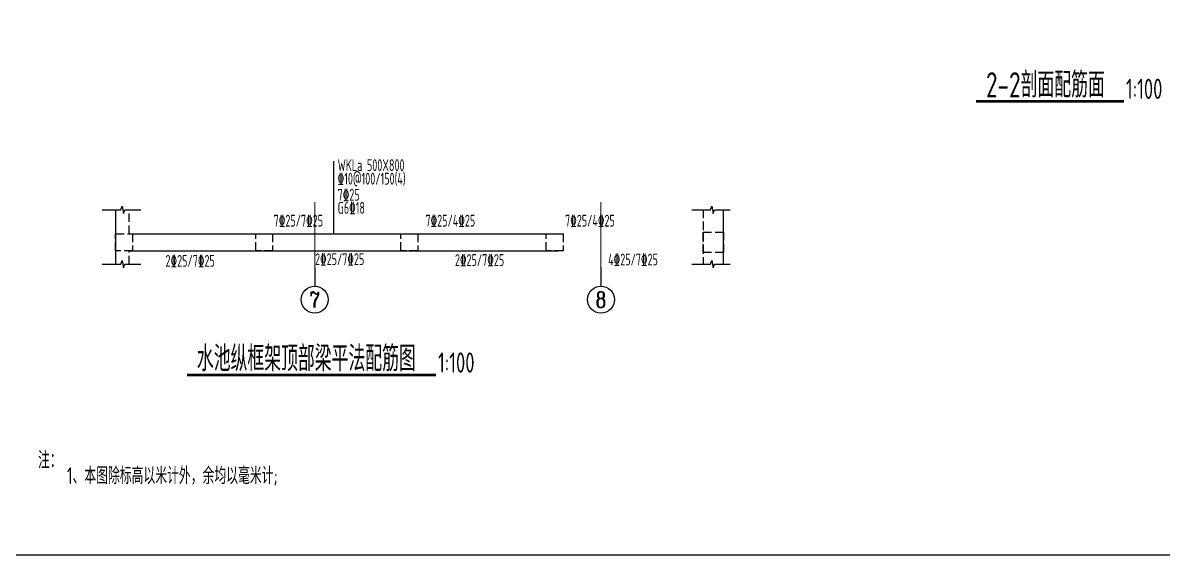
# Model space of a CAD drawing. Header units: millimetres. Extents: x -897614 to 191467, y -439928 to 101803.
# Drawn here: x -323241 to -289471, y -332562 to -316790 of the extents above; entities that cross this region are included whole.
import ezdxf
from ezdxf.enums import TextEntityAlignment as Align

# ---------------------------------------------------------------- set-up
doc = ezdxf.new("R2010")
doc.units = ezdxf.units.MM
doc.header["$LTSCALE"] = 1000
for name, pattern in [('ACAD_ISO04W100', [30, 24, -3, 0, -3]), ('DASH', [0.35, 0.25, -0.1]), ('DASHED', [19.05, 12.7, -6.35])]:
    doc.linetypes.add(name, pattern=pattern)
for name, color, linetype in [('AXIS', 3, 'Continuous'), ('COLUMN', 2, 'Continuous'), ('DIM_SYMB', 3, 'Continuous'), ('JG_TEXT', 7, 'Continuous'), ('PUB_TEXT', 7, 'Continuous'), ('TEXT(水平)', 7, 'Continuous')]:
    doc.layers.add(name, color=color, linetype=linetype)
for name, color, linetype, lineweight in [('AXIS_TEXT', 7, 'Continuous', 18), ('Beam', 4, 'DASHED', 25), ('DOTE', 8, 'ACAD_ISO04W100', 9), ('WALL', 6, 'Continuous', 30)]:
    doc.layers.add(name, color=color, linetype=linetype, lineweight=lineweight)
doc.layers.add('DY', color=1, linetype='Continuous', plot=False)
doc.styles.add('_TCH_AXIS', font='COMPLEX', dxfattribs={"bigfont": 'GBCBIG'})
doc.styles.add('COMPLEX', font='COMPLEX')
doc.styles.add('TSSD', font='tssdeng.shx', dxfattribs={"width": 0.7, "bigfont": 'tssdchn.shx'})
doc.styles.add('TSSD_Rein', font='tssdeng.shx', dxfattribs={"width": 0.75, "bigfont": 'hztxt.shx'})

# ---------------------------------------------------------------- blocks, each defined once
blk = doc.blocks.new('_axiso')
blk.add_circle((0, 0), 0.5)
at = {"layer": 'AXIS_TEXT', "style": 'COMPLEX', "width": 1.041667}
blk.add_attdef('A', text='', height=0.56, dxfattribs=at).set_placement((-0.25, -0.28), (0.25, -0.28), align=Align.FIT)

msp = doc.modelspace()

# ---------------------------------------------------------------- linework, layer by layer
at = {"elevation": 0}
for points in [[(-320888.42046, -322330.96093), (-320334.7217, -322330.96093), (-320297.46724, -322225.96093), (-320260.43858, -322435.96093), (-320222.2217, -322330.96093), (-319749.64713, -322330.96093)], [(-303429.13892, -322330.96093), (-302875.44017, -322330.96093), (-302838.18571, -322225.96093), (-302801.15704, -322435.96093), (-302762.94017, -322330.96093), (-302290.36559, -322330.96093)], [(-320888.42046, -323942.00374), (-320334.7217, -323942.00374), (-320297.46724, -323837.00374), (-320260.43858, -324047.00374), (-320222.2217, -323942.00374), (-319749.64713, -323942.00374)], [(-303429.13892, -323942.00374), (-302875.44017, -323942.00374), (-302838.18571, -323837.00374), (-302801.15704, -324047.00374), (-302762.94017, -323942.00374), (-302290.36559, -323942.00374)]]:
    msp.add_lwpolyline(points, dxfattribs=at)
at = {"layer": 'AXIS'}
for p, q in [((-314596.67956, -324040.05054, 0), (-314596.67956, -324591.0894, 0)), ((-306121.67956, -324040.05054, 0), (-306121.67956, -324591.0894, 0))]:
    msp.add_line(p, q, dxfattribs=at)
at = {"layer": 'Beam'}
for points in [[(-320092.14634, -323040.9418), (-303092.14634, -323040.9418)], [(-320092.14634, -323540.9418), (-303092.14634, -323540.9418)]]:
    msp.add_lwpolyline(points, dxfattribs=at)
at = {"layer": 'COLUMN', "linetype": 'DASH', "elevation": 0}
msp.add_lwpolyline([(-320492.14634, -323540.9418), (-320492.14634, -323040.9418), (-319992.14634, -323040.9418), (-319992.14634, -323540.9418)], close=True, dxfattribs=at)
at = {"layer": 'COLUMN', "linetype": 'DASH'}
for points in [[(-316342.14634, -323040.9418), (-315842.14634, -323040.9418), (-315842.14634, -323540.9418), (-316342.14634, -323540.9418)], [(-312042.14634, -323040.9418), (-311542.14634, -323040.9418), (-311542.14634, -323540.9418), (-312042.14634, -323540.9418)], [(-307742.14634, -323040.9418), (-307242.14634, -323040.9418), (-307242.14634, -323540.9418), (-307742.14634, -323540.9418)], [(-302492.14635, -323590.94179), (-303092.14634, -323590.94179), (-303092.14634, -322990.9418), (-302492.14635, -322990.9418)]]:
    msp.add_lwpolyline(points, close=True, dxfattribs=at)
at = {"layer": 'DIM_SYMB', "const_width": 80, "elevation": 0}
for points in [[(-295015.47583, -319115.98156), (-290634.56624, -319115.98172)], [(-318382.53453, -327225.46141), (-311005.09827, -327225.46157)]]:
    msp.add_lwpolyline(points, dxfattribs=at)
at = {"layer": 'DOTE', "ltscale": 0.1}
for p, q in [((-314596.67956, -322104.49314, 0), (-314596.67956, -324040.05054, 0)), ((-306121.67956, -322104.49314, 0), (-306121.67956, -324040.05054, 0))]:
    msp.add_line(p, q, dxfattribs=at)
at = {"layer": 'DY'}
msp.add_lwpolyline([(-325831.04563, -290562.49558), (-266431.04563, -290562.49558), (-266431.04563, -332562.49558), (-325831.04563, -332562.49558)], close=True, dxfattribs=at)
at = {"layer": 'JG_TEXT'}
msp.add_line((-314035.99142, -320888.20431, 0), (-314035.99142, -323040.9418), dxfattribs=at)
at = {"layer": 'WALL', "elevation": 0}
for points in [[(-320492.14634, -322330.96093), (-320492.14634, -323942.00374)], [(-302492.14634, -323942.00374), (-302492.14634, -322330.96093)]]:
    msp.add_lwpolyline(points, dxfattribs=at)
at = {"layer": 'WALL', "linetype": 'DASH'}
for points in [[(-320092.14634, -323040.9418), (-320092.14634, -322330.96093)], [(-303092.14634, -322330.96093), (-303092.14634, -323942.00374)], [(-320092.14634, -323942.00374), (-320092.14634, -323540.9418)]]:
    msp.add_lwpolyline(points, dxfattribs=at)

# ---------------------------------------------------------------- block references
at = {"layer": 'AXIS'}
ref = msp.add_blockref('_axiso', (-314596.67956, -324991.0894, 0), dxfattribs=dict(at, xscale=800, yscale=800, zscale=800))
ref.add_attrib('A', '7', dxfattribs={"layer": 'AXIS_TEXT', "ltscale": 10, "height": 465.94816, "style": '_TCH_AXIS'}).set_placement((-314751.99562, -325224.06348, 0), (-314441.36351, -325224.06348, 0), align=Align.FIT)
ref = msp.add_blockref('_axiso', (-306121.67956, -324991.0894, 0), dxfattribs=dict(at, xscale=800, yscale=800, zscale=800))
ref.add_attrib('A', '8', dxfattribs={"layer": 'AXIS_TEXT', "ltscale": 10, "height": 465.94816, "style": '_TCH_AXIS'}).set_placement((-306276.99562, -325224.06348, 0), (-305966.36351, -325224.06348, 0), align=Align.FIT)

# ---------------------------------------------------------------- texts
at = {"layer": 'JG_TEXT', "style": 'TSSD', "width": 0.65}
for s, p in [('WKLa 500X800', (-313918.25363, -321182.79795, 0)), ('%%13210@100/150(4)', (-313918.25363, -321583.97477, 0)), ('7%%13225', (-313918.25363, -322060.48347, 0)), ('G6%%13218', (-313918.25363, -322448.66669, 0)), ('7%%13225/7%%13225', (-315813.25206, -322827.30122, 0)), ('7%%13225/4%%13225', (-311317.72684, -322827.30122, 0)), ('7%%13225/4%%13225', (-307183.61063, -322827.30122, 0)), ('2%%13225/7%%13225', (-319014.51052, -324017.3783, 0)), ('2%%13225/7%%13225', (-314587.17663, -323969.1833, 0)), ('2%%13225/7%%13225', (-310443.84069, -323994.36243, 0)), ('4%%13225/7%%13225', (-305907.0725, -323979.31116, 0))]:
    msp.add_text(s, height=350, dxfattribs=at).set_placement(p)
at = {"layer": 'PUB_TEXT', "style": 'TSSD', "width": 0.7}
for s, height, p in [('2-2剖面配筋面', 750, (-294719.39436, -319002.82951, 0)), ('1:100', 600, (-290574.50767, -319046.29954, 0)), ('水池纵框架顶部梁平法配筋图', 750, (-318086.45306, -327112.30936, 0)), ('1:100', 600, (-310945.0397, -327155.77938, 0))]:
    msp.add_text(s, height=height, rotation=359.999999146, dxfattribs=at).set_placement(p)
at = {"layer": 'TEXT(水平)', "style": 'TSSD_Rein', "width": 0.7}
for s, p in [('注：', (-322791.45132, -329995.65315, 0)), ('1、本图除标高以米计外，余均以毫米计;', (-321934.80865, -330456.95299, 0))]:
    msp.add_text(s, height=500, dxfattribs=at).set_placement(p)

doc.saveas('drawing.dxf')
